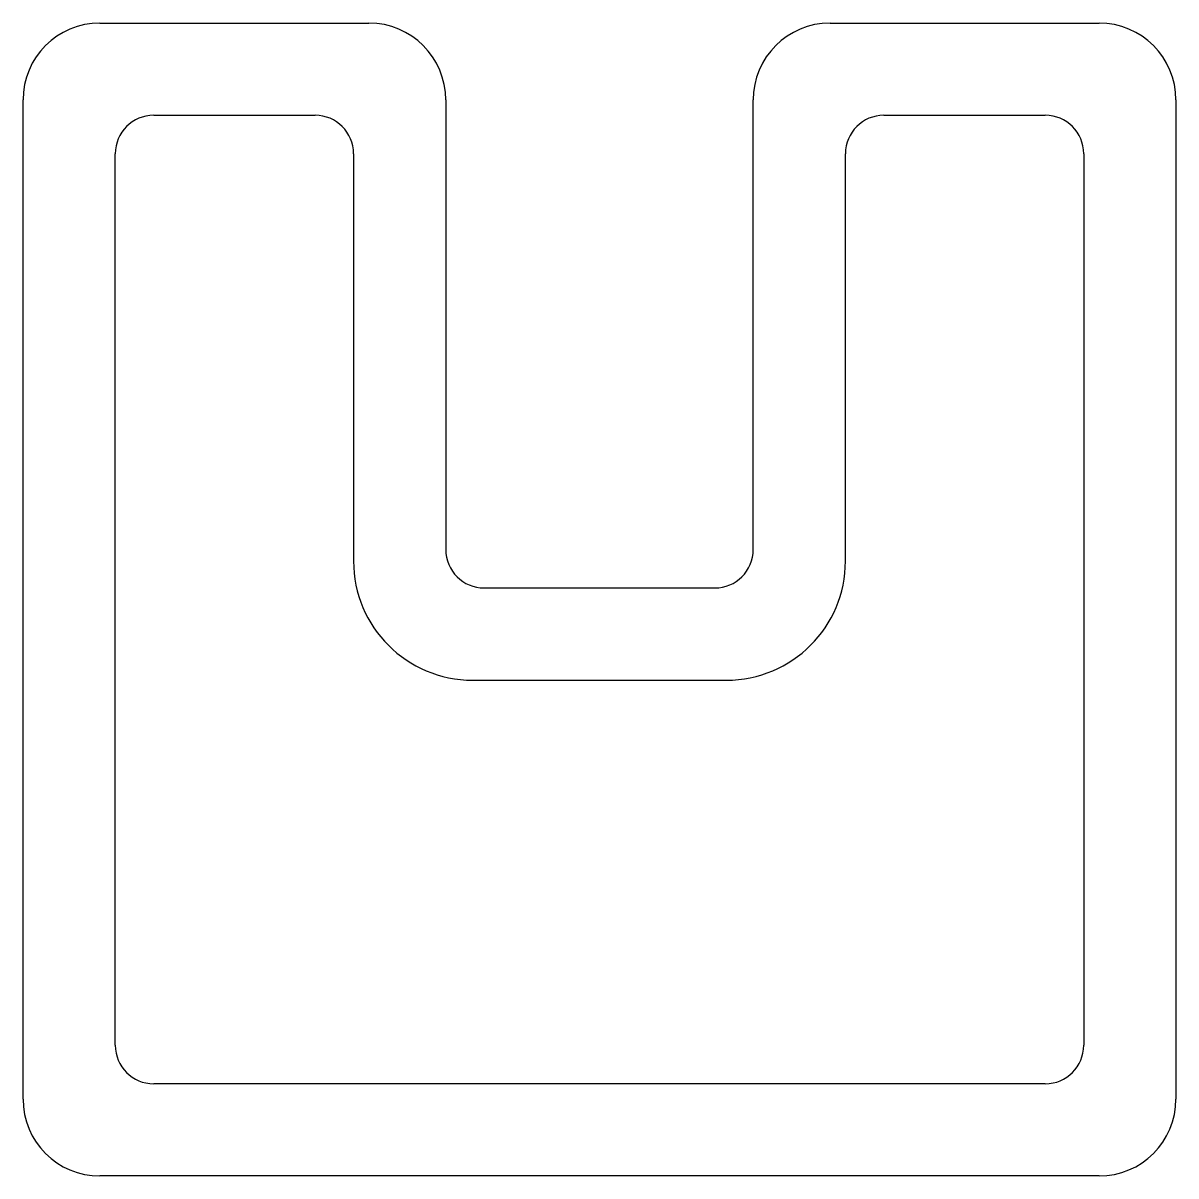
# Model space of a CAD drawing. Extents: x 456.6 to 471.6, y 778.9 to 793.9.
import ezdxf

# ---------------------------------------------------------------- set-up
doc = ezdxf.new("R2010")
doc.units = 0
doc.layers.get('0').update_dxf_attribs({"linetype": 'CONTINUOUS'})

msp = doc.modelspace()

# ---------------------------------------------------------------- linework, layer by layer
for p, q in [((457.623, 793.87), (461.123, 793.87)), ((467.123, 793.87), (470.623, 793.87)), ((456.623, 779.87), (456.623, 792.87)), ((462.123, 792.87), (462.123, 787.02)), ((466.123, 787.02), (466.123, 792.87)), ((471.623, 792.87), (471.623, 779.87)), ((458.323, 792.67), (460.423, 792.67)), ((467.823, 792.67), (469.923, 792.67)), ((457.823, 780.57), (457.823, 792.17)), ((460.923, 792.17), (460.923, 786.87)), ((467.323, 786.87), (467.323, 792.17)), ((470.423, 792.17), (470.423, 780.57)), ((462.623, 786.52), (465.623, 786.52)), ((462.473, 785.32), (465.773, 785.32)), ((469.923, 780.07), (458.323, 780.07)), ((470.623, 778.87), (457.623, 778.87))]:
    msp.add_line(p, q)
for centre, radius, start, end in [((457.623, 792.87), 1, 90, 180), ((461.123, 792.87), 1, 0, 90), ((467.123, 792.87), 1, 90, 180), ((470.623, 792.87), 1, 0, 90), ((458.323, 792.17), 0.5, 90, 180), ((460.423, 792.17), 0.5, 0, 90), ((467.823, 792.17), 0.5, 90, 180), ((469.923, 792.17), 0.5, 0, 90), ((462.623, 787.02), 0.5, 180, 270), ((465.623, 787.02), 0.5, 270, 0), ((462.473, 786.87), 1.55, 180, 270), ((465.773, 786.87), 1.55, 270, 0), ((458.323, 780.57), 0.5, 180, 270), ((469.923, 780.57), 0.5, 270, 0), ((457.623, 779.87), 1, 180, 270), ((470.623, 779.87), 1, 270, 0)]:
    msp.add_arc(centre, radius, start, end)

doc.saveas('drawing.dxf')
